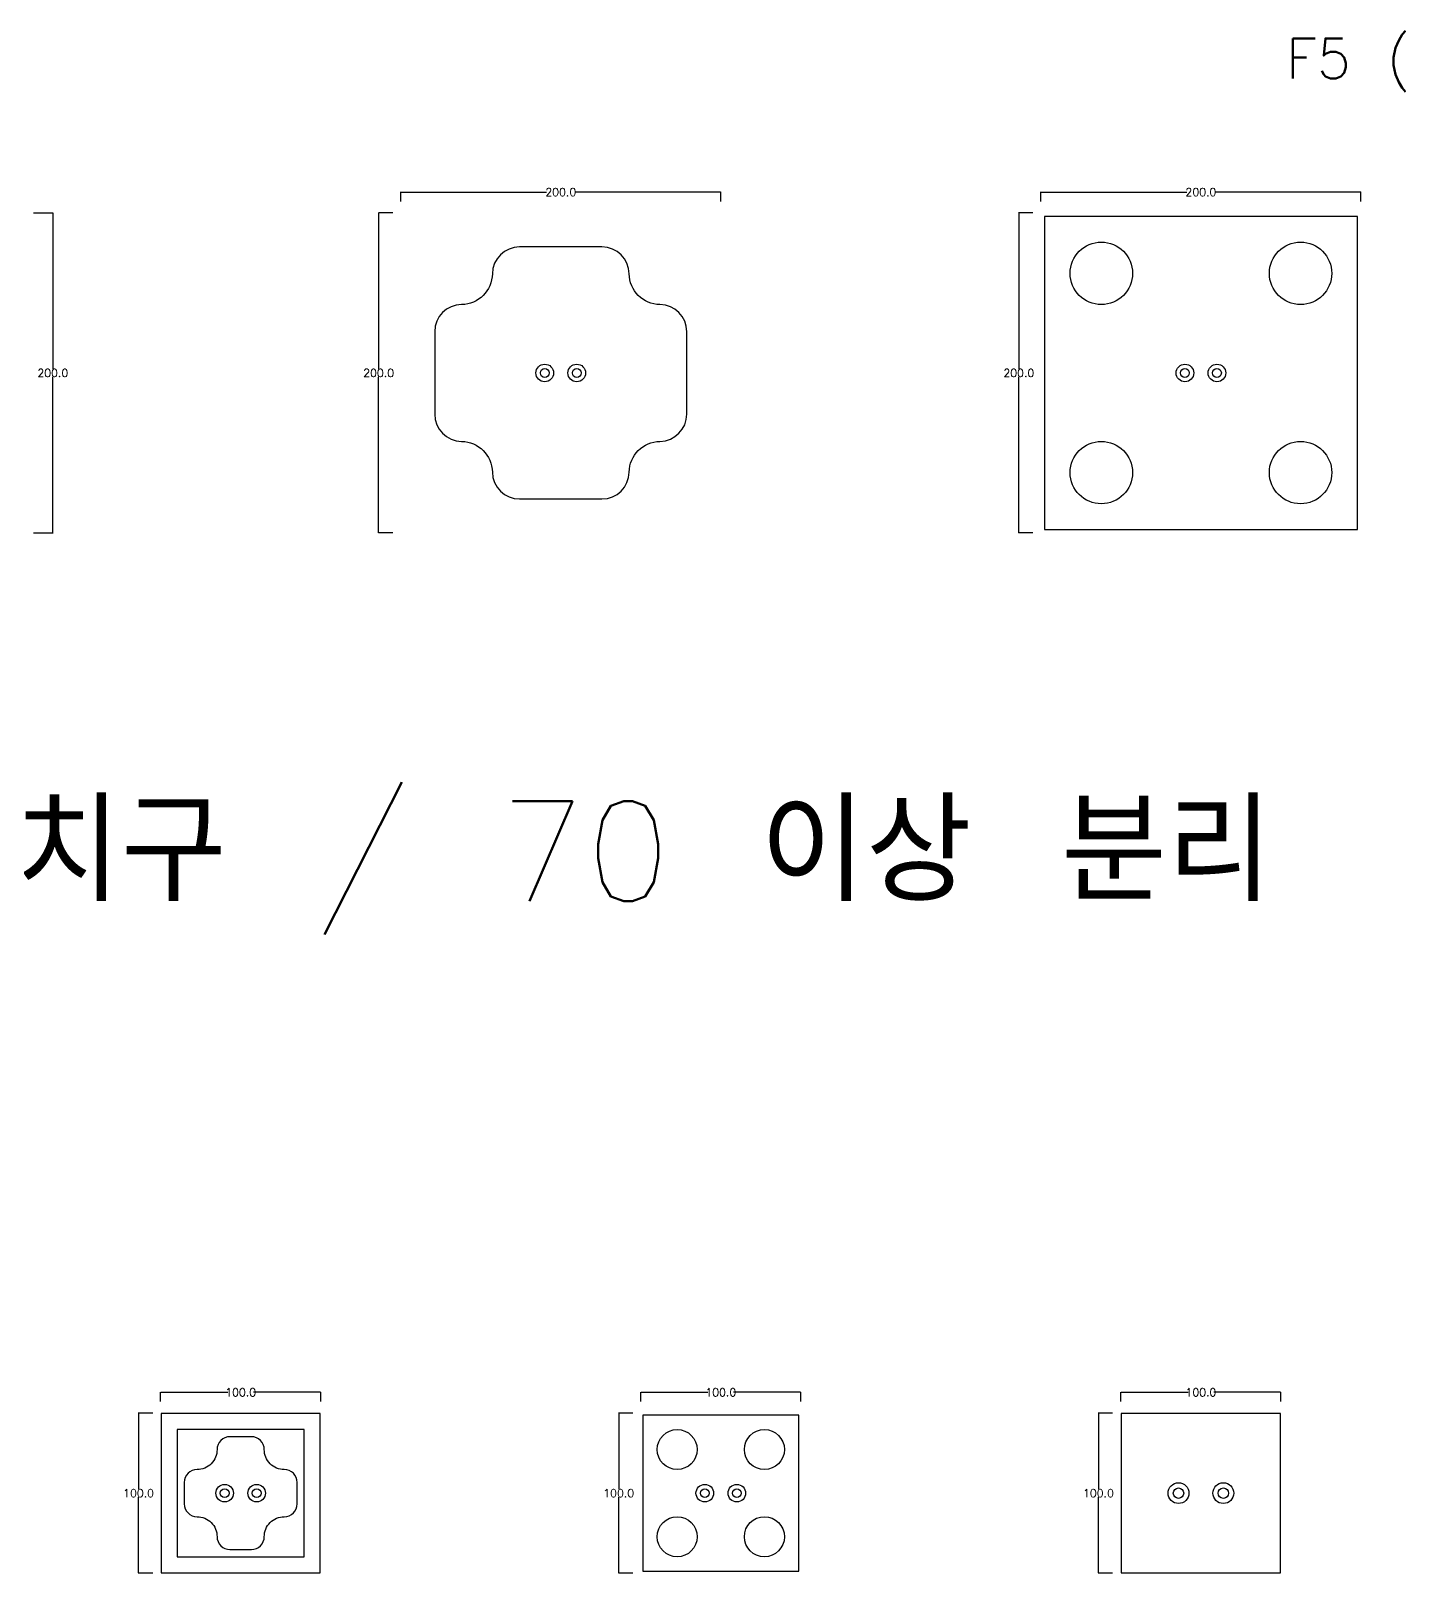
# Model space of a CAD drawing. Header units: millimetres. Extents: x -25 to 19775, y 172 to 9172.
# Drawn here: x 17894 to 18749, y 5922 to 6886 of the extents above; entities that cross this region are included whole.
import ezdxf

# ---------------------------------------------------------------- set-up
doc = ezdxf.new("R2010")
doc.units = ezdxf.units.MM
for name, color, linetype in [('TEXT', 7, 'Continuous'), ('볼트 구멍', 7, 'Continuous'), ('치구', 7, 'Continuous'), ('치수', 7, 'Continuous')]:
    doc.layers.add(name, color=color, linetype=linetype)
doc.styles.get("Standard").update_dxf_attribs({"font": 'txt.shx', "bigfont": 'whgtxt.shx'})
doc.dimstyles.get("Standard").update_dxf_attribs({"dimtxt": 7, "dimasz": 0.18, "dimexe": 0.18, "dimexo": 0.0625, "dimgap": 0.09, "dimtad": 0, "dimtih": 1, "dimtoh": 1, "dimdec": 1, "dimzin": 0, "dimdsep": 46, "dimtxsty": 'Standard', "dimcen": 0.09, "dimadec": 0, "dimazin": 0, "dimtfac": 1, "dimtdec": 1, "dimtofl": 0, "dimtmove": 0, "dimatfit": 3, "dimfxl": 0, "dimtolj": 1, "dimtzin": 0, "dimarcsym": 0})

# ---------------------------------------------------------------- blocks, each defined once
blk = doc.blocks.new('*D671')
at = {"layer": 'Defpoints', "color": 0}
for p in [(18525.46, 6778.93), (18725.46, 6784.82), (18725.46, 6778.93)]:
    blk.add_point(p, dxfattribs=at)
at = {"layer": '치수', "color": 0, "lineweight": -2}
for p, q in [((18525.46, 6778.99), (18525.46, 6785)), ((18525.64, 6784.82), (18616.62, 6784.82)), ((18725.28, 6784.82), (18634.3, 6784.82)), ((18725.46, 6778.99), (18725.46, 6785))]:
    blk.add_line(p, q, dxfattribs=at)
at = {"layer": '치수', "color": 0}
for points in [[(18525.64, 6784.85), (18525.64, 6784.79), (18525.46, 6784.82)], [(18725.28, 6784.85), (18725.28, 6784.79), (18725.46, 6784.82)]]:
    blk.add_solid(points, dxfattribs=at)
at = {"layer": '치수', "color": 0, "insert": (18625.46, 6784.82), "char_height": 5, "attachment_point": 5}
blk.add_mtext('\\A1;200.0', dxfattribs=at)
blk = doc.blocks.new('*D684')
at = {"layer": 'Defpoints', "color": 0}
for p in [(18375.46, 6034.82), (18275.46, 6028.93), (18375.46, 6028.93)]:
    blk.add_point(p, dxfattribs=at)
at = {"layer": '치수', "color": 0, "lineweight": -2}
for p, q in [((18275.46, 6028.99), (18275.46, 6035)), ((18275.64, 6034.82), (18317.46, 6034.82)), ((18375.28, 6034.82), (18333.47, 6034.82)), ((18375.46, 6028.99), (18375.46, 6035))]:
    blk.add_line(p, q, dxfattribs=at)
at = {"layer": '치수', "color": 0}
for points in [[(18275.64, 6034.85), (18275.64, 6034.79), (18275.46, 6034.82)], [(18375.28, 6034.85), (18375.28, 6034.79), (18375.46, 6034.82)]]:
    blk.add_solid(points, dxfattribs=at)
at = {"layer": '치수', "color": 0, "insert": (18325.46, 6034.82), "char_height": 5, "attachment_point": 5}
blk.add_mtext('\\A1;100.0', dxfattribs=at)
blk = doc.blocks.new('*D685')
at = {"layer": 'Defpoints', "color": 0}
for p in [(18270.57, 6021.82), (18261.67, 5921.82), (18270.57, 5921.82)]:
    blk.add_point(p, dxfattribs=at)
at = {"layer": '치수', "color": 0, "lineweight": -2}
for p, q in [((18270.51, 6021.82), (18261.49, 6021.82)), ((18261.67, 6021.64), (18261.67, 5974.41)), ((18261.67, 5922), (18261.67, 5969.23)), ((18270.51, 5921.82), (18261.49, 5921.82))]:
    blk.add_line(p, q, dxfattribs=at)
at = {"layer": '치수', "color": 0}
for points in [[(18261.64, 6021.64), (18261.7, 6021.64), (18261.67, 6021.82)], [(18261.64, 5922), (18261.7, 5922), (18261.67, 5921.82)]]:
    blk.add_solid(points, dxfattribs=at)
at = {"layer": '치수', "color": 0, "insert": (18261.67, 5971.82), "char_height": 5, "attachment_point": 5}
blk.add_mtext('\\A1;100.0', dxfattribs=at)
blk = doc.blocks.new('*D686')
at = {"layer": 'Defpoints', "color": 0}
for p in [(18570.32, 6021.82), (18561.42, 5921.82), (18570.32, 5921.82)]:
    blk.add_point(p, dxfattribs=at)
at = {"layer": '치수', "color": 0, "lineweight": -2}
for p, q in [((18570.26, 6021.82), (18561.24, 6021.82)), ((18561.42, 6021.64), (18561.42, 5974.41)), ((18561.42, 5922), (18561.42, 5969.23)), ((18570.26, 5921.82), (18561.24, 5921.82))]:
    blk.add_line(p, q, dxfattribs=at)
at = {"layer": '치수', "color": 0}
for points in [[(18561.39, 6021.64), (18561.45, 6021.64), (18561.42, 6021.82)], [(18561.39, 5922), (18561.45, 5922), (18561.42, 5921.82)]]:
    blk.add_solid(points, dxfattribs=at)
at = {"layer": '치수', "color": 0, "insert": (18561.42, 5971.82), "char_height": 5, "attachment_point": 5}
blk.add_mtext('\\A1;100.0', dxfattribs=at)
blk = doc.blocks.new('*D687')
at = {"layer": 'Defpoints', "color": 0}
for p in [(18675.46, 6034.82), (18575.46, 6028.93), (18675.46, 6028.93)]:
    blk.add_point(p, dxfattribs=at)
at = {"layer": '치수', "color": 0, "lineweight": -2}
for p, q in [((18575.46, 6028.99), (18575.46, 6035)), ((18575.64, 6034.82), (18617.46, 6034.82)), ((18675.28, 6034.82), (18633.47, 6034.82)), ((18675.46, 6028.99), (18675.46, 6035))]:
    blk.add_line(p, q, dxfattribs=at)
at = {"layer": '치수', "color": 0}
for points in [[(18575.64, 6034.85), (18575.64, 6034.79), (18575.46, 6034.82)], [(18675.28, 6034.85), (18675.28, 6034.79), (18675.46, 6034.82)]]:
    blk.add_solid(points, dxfattribs=at)
at = {"layer": '치수', "color": 0, "insert": (18625.46, 6034.82), "char_height": 5, "attachment_point": 5}
blk.add_mtext('\\A1;100.0', dxfattribs=at)
blk = doc.blocks.new('*D688')
at = {"layer": 'Defpoints', "color": 0}
for p in [(17970.57, 6021.82), (17961.67, 5921.82), (17970.57, 5921.82)]:
    blk.add_point(p, dxfattribs=at)
at = {"layer": '치수', "color": 0, "lineweight": -2}
for p, q in [((17970.51, 6021.82), (17961.49, 6021.82)), ((17961.67, 6021.64), (17961.67, 5974.41)), ((17961.67, 5922), (17961.67, 5969.23)), ((17970.51, 5921.82), (17961.49, 5921.82))]:
    blk.add_line(p, q, dxfattribs=at)
at = {"layer": '치수', "color": 0}
for points in [[(17961.64, 6021.64), (17961.7, 6021.64), (17961.67, 6021.82)], [(17961.64, 5922), (17961.7, 5922), (17961.67, 5921.82)]]:
    blk.add_solid(points, dxfattribs=at)
at = {"layer": '치수', "color": 0, "insert": (17961.67, 5971.82), "char_height": 5, "attachment_point": 5}
blk.add_mtext('\\A1;100.0', dxfattribs=at)
blk = doc.blocks.new('*D689')
at = {"layer": 'Defpoints', "color": 0}
for p in [(18075.46, 6034.82), (17975.46, 6028.93), (18075.46, 6028.93)]:
    blk.add_point(p, dxfattribs=at)
at = {"layer": '치수', "color": 0, "lineweight": -2}
for p, q in [((17975.46, 6028.99), (17975.46, 6035)), ((17975.64, 6034.82), (18017.46, 6034.82)), ((18075.28, 6034.82), (18033.47, 6034.82)), ((18075.46, 6028.99), (18075.46, 6035))]:
    blk.add_line(p, q, dxfattribs=at)
at = {"layer": '치수', "color": 0}
for points in [[(17975.64, 6034.85), (17975.64, 6034.79), (17975.46, 6034.82)], [(18075.28, 6034.85), (18075.28, 6034.79), (18075.46, 6034.82)]]:
    blk.add_solid(points, dxfattribs=at)
at = {"layer": '치수', "color": 0, "insert": (18025.46, 6034.82), "char_height": 5, "attachment_point": 5}
blk.add_mtext('\\A1;100.0', dxfattribs=at)
blk = doc.blocks.new('*D708')
at = {"layer": 'Defpoints', "color": 0}
for p in [(18125.46, 6778.93), (18325.46, 6784.82), (18325.46, 6778.93)]:
    blk.add_point(p, dxfattribs=at)
at = {"layer": '치수', "color": 0, "lineweight": -2}
for p, q in [((18125.46, 6778.99), (18125.46, 6785)), ((18125.64, 6784.82), (18216.62, 6784.82)), ((18325.28, 6784.82), (18234.3, 6784.82)), ((18325.46, 6778.99), (18325.46, 6785))]:
    blk.add_line(p, q, dxfattribs=at)
at = {"layer": '치수', "color": 0}
for points in [[(18125.64, 6784.85), (18125.64, 6784.79), (18125.46, 6784.82)], [(18325.28, 6784.85), (18325.28, 6784.79), (18325.46, 6784.82)]]:
    blk.add_solid(points, dxfattribs=at)
at = {"layer": '치수', "color": 0, "insert": (18225.46, 6784.82), "char_height": 5, "attachment_point": 5}
blk.add_mtext('\\A1;200.0', dxfattribs=at)
blk = doc.blocks.new('*D709')
at = {"layer": 'Defpoints', "color": 0}
for p in [(18120.57, 6771.82), (18111.67, 6571.82), (18120.57, 6571.82)]:
    blk.add_point(p, dxfattribs=at)
at = {"layer": '치수', "color": 0, "lineweight": -2}
for p, q in [((18120.51, 6771.82), (18111.49, 6771.82)), ((18111.67, 6771.64), (18111.67, 6674.41)), ((18111.67, 6572), (18111.67, 6669.23)), ((18120.51, 6571.82), (18111.49, 6571.82))]:
    blk.add_line(p, q, dxfattribs=at)
at = {"layer": '치수', "color": 0}
for points in [[(18111.64, 6771.64), (18111.7, 6771.64), (18111.67, 6771.82)], [(18111.64, 6572), (18111.7, 6572), (18111.67, 6571.82)]]:
    blk.add_solid(points, dxfattribs=at)
at = {"layer": '치수', "color": 0, "insert": (18111.67, 6671.82), "char_height": 5, "attachment_point": 5}
blk.add_mtext('\\A1;200.0', dxfattribs=at)
blk = doc.blocks.new('*D710')
at = {"layer": 'Defpoints', "color": 0}
for p in [(17896.01, 6771.82), (17896.01, 6571.82), (17908.08, 6571.82)]:
    blk.add_point(p, dxfattribs=at)
at = {"layer": '치수', "color": 0, "lineweight": -2}
for p, q in [((17896.07, 6771.82), (17908.26, 6771.82)), ((17908.08, 6771.64), (17908.08, 6674.41)), ((17908.08, 6572), (17908.08, 6669.23)), ((17896.07, 6571.82), (17908.26, 6571.82))]:
    blk.add_line(p, q, dxfattribs=at)
at = {"layer": '치수', "color": 0}
for points in [[(17908.05, 6771.64), (17908.11, 6771.64), (17908.08, 6771.82)], [(17908.05, 6572), (17908.11, 6572), (17908.08, 6571.82)]]:
    blk.add_solid(points, dxfattribs=at)
at = {"layer": '치수', "color": 0, "insert": (17908.08, 6671.82), "char_height": 5, "attachment_point": 5}
blk.add_mtext('\\A1;200.0', dxfattribs=at)
blk = doc.blocks.new('*D711')
at = {"layer": 'Defpoints', "color": 0}
for p in [(18520.57, 6771.82), (18511.67, 6571.82), (18520.57, 6571.82)]:
    blk.add_point(p, dxfattribs=at)
at = {"layer": '치수', "color": 0, "lineweight": -2}
for p, q in [((18520.51, 6771.82), (18511.49, 6771.82)), ((18511.67, 6771.64), (18511.67, 6674.41)), ((18511.67, 6572), (18511.67, 6669.23)), ((18520.51, 6571.82), (18511.49, 6571.82))]:
    blk.add_line(p, q, dxfattribs=at)
at = {"layer": '치수', "color": 0}
for points in [[(18511.64, 6771.64), (18511.7, 6771.64), (18511.67, 6771.82)], [(18511.64, 6572), (18511.7, 6572), (18511.67, 6571.82)]]:
    blk.add_solid(points, dxfattribs=at)
at = {"layer": '치수', "color": 0, "insert": (18511.67, 6671.82), "char_height": 5, "attachment_point": 5}
blk.add_mtext('\\A1;200.0', dxfattribs=at)

msp = doc.modelspace()

# ---------------------------------------------------------------- linework, layer by layer
at = {"layer": '볼트 구멍', "color": 6}
for centre, radius in [((18215.462, 6671.825), 5.5), ((18235.462, 6671.825), 5.5), ((18615.462, 6671.825), 5.5), ((18635.462, 6671.825), 5.5), ((18015.462, 5971.825), 5.5), ((18035.462, 5971.825), 5.5), ((18315.462, 5971.825), 5.5), ((18335.462, 5971.825), 5.5), ((18611.462, 5971.825), 6.5), ((18639.462, 5971.825), 6.5)]:
    msp.add_circle(centre, radius, dxfattribs=at)
at = {"layer": '볼트 구멍', "color": 3}
for centre, radius in [((18215.462, 6671.825), 2.75), ((18235.462, 6671.825), 2.75), ((18615.462, 6671.825), 2.75), ((18635.462, 6671.825), 2.75), ((18015.462, 5971.825), 2.75), ((18035.462, 5971.825), 2.75), ((18315.462, 5971.825), 2.75), ((18335.462, 5971.825), 2.75), ((18611.462, 5971.825), 3.25), ((18639.462, 5971.825), 3.25)]:
    msp.add_circle(centre, radius, dxfattribs=at)
at = {"layer": '치구'}
for points in [[(18527.712, 6769.575), (18527.712, 6574.075), (18723.212, 6574.075), (18723.212, 6769.575)], [(17975.712, 6021.575), (17975.712, 5922.075), (18075.212, 5922.075), (18075.212, 6021.575)], [(18276.712, 6020.575), (18276.712, 5923.075), (18374.212, 5923.075), (18374.212, 6020.575)], [(18575.712, 6021.575), (18575.712, 5922.075), (18675.212, 5922.075), (18675.212, 6021.575)], [(17985.712, 6011.575), (17985.712, 5932.075), (18065.212, 5932.075), (18065.212, 6011.575)]]:
    msp.add_lwpolyline(points, close=True, dxfattribs=at)
msp.add_lwpolyline([(18182.71, 6609.842, 0.4102069), (18199.708, 6593.075), (18251.215, 6593.075, 0.4102069), (18268.214, 6609.842, -0.4062114), (18287.445, 6629.073, 0.4102069), (18304.212, 6646.072), (18304.212, 6697.578, 0.4102069), (18287.445, 6714.577, -0.4062114), (18268.214, 6733.808, 0.4102069), (18251.215, 6750.575), (18199.708, 6750.575, 0.4102069), (18182.71, 6733.808, -0.4062114), (18163.479, 6714.577, 0.4102069), (18146.712, 6697.578), (18146.712, 6646.072, 0.4102069), (18163.479, 6629.073, -0.4062114)], format="xyb", close=True, dxfattribs=at)
at = {"layer": '치구', "color": 0}
msp.add_lwpolyline([(17990.212, 5978.575), (17990.212, 5965.075, 0.4142136), (17998.212, 5957.075, -0.4142136), (18010.712, 5944.575, 0.4142136), (18018.712, 5936.575), (18032.212, 5936.575, 0.4142136), (18040.212, 5944.575, -0.4142136), (18052.712, 5957.075, 0.4142136), (18060.712, 5965.075), (18060.712, 5978.575, 0.4142136), (18052.712, 5986.575, -0.4142136), (18040.212, 5999.075, 0.4142136), (18032.212, 6007.075), (18018.712, 6007.075, 0.4142136), (18010.712, 5999.075, -0.4142136), (17998.212, 5986.575, 0.4142136)], format="xyb", close=True, dxfattribs=at)
at = {"layer": '치구'}
for centre in [(18563.212, 6734.075), (18687.712, 6734.075), (18563.212, 6609.575), (18687.712, 6609.575)]:
    msp.add_circle(centre, 19.5, dxfattribs=at)
at = {"layer": '치구', "color": 0}
for centre in [(18298.212, 5999.075), (18352.712, 5999.075), (18298.212, 5944.575), (18352.712, 5944.575)]:
    msp.add_circle(centre, 12.5, dxfattribs=at)

# ---------------------------------------------------------------- texts
at = {"layer": 'TEXT', "linetype": 'Continuous'}
msp.add_text('F5 (하) - 치구 높이 조절', height=25, dxfattribs=at).set_placement((18678.582, 6855.851))
at = {"layer": 'TEXT', "color": 1, "linetype": 'Continuous'}
msp.add_text('고 70이하 통치구 / 70 이상 분리', height=62.5, dxfattribs=at).set_placement((17401.503, 6341.739))

# ---------------------------------------------------------------- dimensions: what is measured, and where the dimension line sits
at = {"layer": '치수', "color": 4}
for base, p1, p2, picture, middle in [((18325.462, 6784.815), (18125.462, 6778.932), (18325.462, 6778.932), '*D708', (18225.462, 6784.815)), ((18725.462, 6784.815), (18525.462, 6778.932), (18725.462, 6778.932), '*D671', (18625.462, 6784.815)), ((18075.462, 6034.815), (17975.462, 6028.932), (18075.462, 6028.932), '*D689', (18025.462, 6034.815)), ((18375.462, 6034.815), (18275.462, 6028.932), (18375.462, 6028.932), '*D684', (18325.462, 6034.815)), ((18675.462, 6034.815), (18575.462, 6028.932), (18675.462, 6028.932), '*D687', (18625.462, 6034.815))]:
    dim = msp.add_linear_dim(base=base, p1=p1, p2=p2, dimstyle='Standard', override={"dimtxt": 5}, dxfattribs=at)
    dim.commit()
    dim.dimension.update_dxf_attribs({"geometry": picture, "text_midpoint": middle})
for base, p1, p2, picture, middle in [((17908.079, 6571.825), (17896.01, 6771.825), (17896.01, 6571.825), '*D710', (17908.079, 6671.825)), ((18111.666, 6571.825), (18120.57, 6771.825), (18120.57, 6571.825), '*D709', (18111.666, 6671.825)), ((18511.666, 6571.825), (18520.57, 6771.825), (18520.57, 6571.825), '*D711', (18511.666, 6671.825)), ((17961.666, 5921.825), (17970.57, 6021.825), (17970.57, 5921.825), '*D688', (17961.666, 5971.825)), ((18261.666, 5921.825), (18270.57, 6021.825), (18270.57, 5921.825), '*D685', (18261.666, 5971.825)), ((18561.416, 5921.825), (18570.32, 6021.825), (18570.32, 5921.825), '*D686', (18561.416, 5971.825))]:
    dim = msp.add_linear_dim(base=base, p1=p1, p2=p2, angle=90, dimstyle='Standard', override={"dimtxt": 5}, dxfattribs=at)
    dim.commit()
    dim.dimension.update_dxf_attribs({"geometry": picture, "text_midpoint": middle})

doc.saveas('drawing.dxf')
